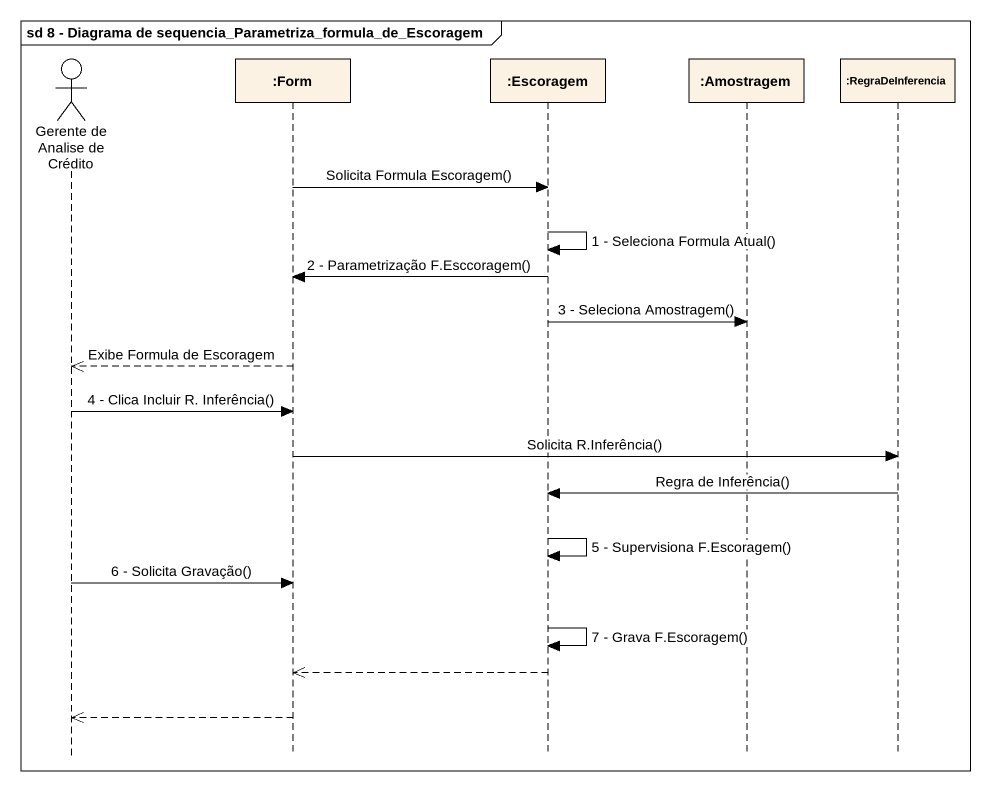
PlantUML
@startuml
mainframe sd 8 - Diagrama de sequencia_Parametriza_formula_de_Escoragem
hide footbox
actor "Gerente de Analise de Crédito" as Gerente_de_Analise_de
participant ":Form" as Form
participant ":Escoragem" as Escoragem
participant ":Amostragem" as Amostragem
participant ":RegraDeInferencia" as RegraDeInferencia

Form -> Escoragem : Solicita Formula Escoragem()
Escoragem -> Escoragem : 1 - Seleciona Formula Atual()
Escoragem -> Form : 2 - Parametrização F.Esccoragem()
Escoragem -> Amostragem : 3 - Seleciona Amostragem()
Form -->> Gerente_de_Analise_de : Exibe Formula de Escoragem
Gerente_de_Analise_de -> Form : 4 - Clica Incluir R. Inferência()
Form -> RegraDeInferencia : Solicita R.Inferência()
RegraDeInferencia -> Escoragem : Regra de Inferência()
Escoragem -> Escoragem : 5 - Supervisiona F.Escoragem()
Gerente_de_Analise_de -> Form : 6 - Solicita Gravação()
Escoragem -> Escoragem : 7 - Grava F.Escoragem()
Escoragem -->> Form
Form -->> Gerente_de_Analise_de
@enduml
